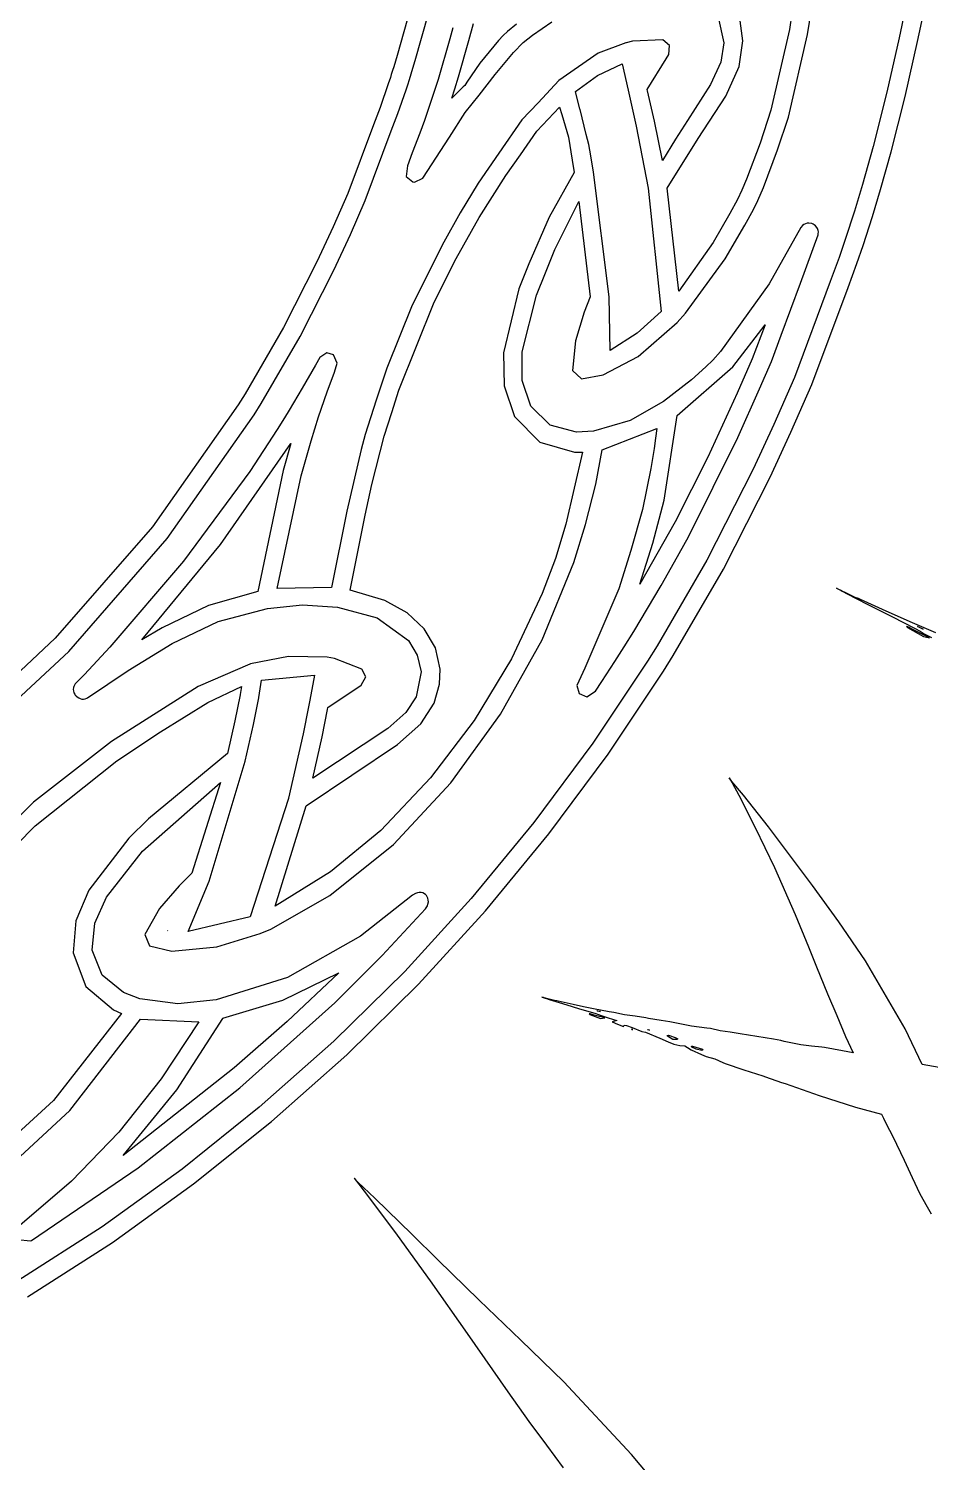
# Model space of a CAD drawing. Extents: x 0 to 238, y 0 to 238.
# Drawn here: x 149.35 to 176.86, y 63.29 to 107.02 of the extents above; entities that cross this region are included whole.
import ezdxf

# ---------------------------------------------------------------- set-up
doc = ezdxf.new("R2010")
doc.units = 0

msp = doc.modelspace()

# ---------------------------------------------------------------- linework, layer by layer
at = {"layer": 'Layer 1'}
for p, q in [((172.743013, 108.210072), (172.557379, 106.996202)), ((173.110842, 106.843149), (173.306583, 108.092389)), ((160.997353, 107.650271), (160.585724, 106.202051)), ((161.138051, 106.049589), (161.546446, 107.486419)), ((162.774434, 106.657304), (162.919778, 107.181057)), ((164.234563, 107.157072), (163.960861, 106.936468)), ((164.718401, 106.82838), (165.309467, 107.230038)), ((170.381897, 107.372077), (170.554888, 106.589596)), ((171.133477, 106.647286), (171.056978, 107.265225)), ((176.079171, 107.566979), (175.90344, 106.740754)), ((176.466243, 106.631757), (176.644398, 107.471593)), ((162.291178, 107.050117), (162.195903, 106.715503)), ((163.827934, 106.819292), (163.67983, 106.658857)), ((163.960861, 106.936468), (163.827934, 106.819292)), ((164.439173, 106.600909), (164.718401, 106.82838)), ((172.557379, 106.996202), (171.995286, 104.541512)), ((172.528401, 104.323569), (173.110842, 106.843149)), ((175.90344, 106.740754), (175.530083, 105.085614)), ((162.195903, 106.715503), (161.841345, 105.473533)), ((162.462189, 105.557044), (162.774434, 106.657304)), ((163.67983, 106.658857), (163.112953, 105.965776)), ((163.579934, 105.620247), (164.14236, 106.295672)), ((164.14236, 106.295672), (164.439173, 106.600909)), ((167.569821, 106.59106), (166.722373, 106.273899)), ((167.579862, 106.595104), (167.569821, 106.59106)), ((167.774728, 106.6428), (167.579862, 106.595104)), ((168.695285, 106.685655), (167.774728, 106.6428)), ((168.903356, 106.512088), (168.695285, 106.685655)), ((168.879167, 106.23043), (168.903356, 106.512088)), ((170.554888, 106.589596), (170.462181, 106.006301)), ((171.021943, 105.871514), (171.133477, 106.647286)), ((176.086889, 104.948987), (176.466243, 106.631757)), ((160.488896, 105.863867), (160.445908, 105.742918)), ((160.585724, 106.202051), (160.488896, 105.863867)), ((161.041562, 105.712416), (161.138051, 106.049589)), ((163.112953, 105.965776), (162.845384, 105.588984)), ((166.722373, 106.273899), (165.523333, 105.442081)), ((166.703641, 105.5961), (167.454691, 105.948057)), ((167.454691, 105.948057), (167.633386, 105.150334)), ((168.220788, 105.171742), (168.798107, 106.0985)), ((168.798107, 106.0985), (168.879167, 106.23043)), ((170.462181, 106.006301), (170.151116, 105.315807)), ((170.622791, 104.964254), (171.021943, 105.871514)), ((160.381217, 105.531003), (160.318014, 105.344897)), ((160.408373, 105.620352), (160.381217, 105.531003)), ((160.445908, 105.742918), (160.408373, 105.620352)), ((160.923038, 105.344381), (160.952013, 105.43905)), ((160.952013, 105.43905), (160.994259, 105.576509)), ((160.994259, 105.576509), (161.041562, 105.712416)), ((161.841345, 105.473533), (161.600525, 104.740092)), ((162.347508, 105.185169), (162.462189, 105.557044)), ((162.845384, 105.588984), (162.715678, 105.39324)), ((163.090141, 104.992997), (163.579934, 105.620247)), ((165.523333, 105.442081), (164.893524, 104.76503)), ((166.033761, 105.107007), (166.703641, 105.5961)), ((160.318014, 105.344897), (160.068976, 104.613411)), ((160.613759, 104.435815), (160.860441, 105.160228)), ((160.860441, 105.160228), (160.923038, 105.344381)), ((162.600187, 105.244935), (162.259644, 104.900822)), ((162.259644, 104.900822), (162.347508, 105.185169)), ((162.651868, 105.293517), (162.600187, 105.244935)), ((162.715678, 105.39324), (162.651868, 105.293517)), ((162.664632, 104.462778), (163.090141, 104.992997)), ((166.165087, 104.569038), (166.033761, 105.107007)), ((167.633386, 105.150334), (167.675296, 104.969147)), ((167.675296, 104.969147), (167.675229, 104.969012)), ((167.675229, 104.969012), (167.885202, 104.053981)), ((168.232176, 105.122757), (168.220788, 105.171742)), ((168.445033, 104.204689), (168.232176, 105.122757)), ((170.151116, 105.315807), (169.446718, 104.225177)), ((175.530083, 105.085614), (175.114074, 103.430264)), ((160.068976, 104.613411), (159.868852, 104.088715)), ((161.600525, 104.740092), (161.426414, 104.225773)), ((164.893524, 104.76503), (164.388841, 104.237503)), ((164.850184, 103.89402), (165.547442, 104.632313)), ((165.547442, 104.632313), (165.610307, 104.407382)), ((166.165155, 104.567893), (166.165087, 104.569038)), ((166.168793, 104.559471), (166.165155, 104.567893)), ((166.360357, 103.796314), (166.168793, 104.559471)), ((169.771432, 103.672364), (170.622791, 104.964254)), ((171.995286, 104.541512), (171.663368, 103.532212)), ((175.663274, 103.265677), (176.086889, 104.948987)), ((160.411011, 103.903101), (160.613759, 104.435815)), ((161.426414, 104.225773), (161.278, 103.836)), ((162.181443, 103.714782), (162.664632, 104.462778)), ((164.388841, 104.237503), (163.694211, 103.226113)), ((165.610307, 104.407382), (165.61206, 104.40456)), ((165.61206, 104.40456), (165.812249, 103.710268)), ((168.683494, 102.999789), (168.445033, 104.204689)), ((169.446718, 104.225177), (169.080098, 103.649676)), ((172.196347, 103.323908), (172.528401, 104.323569)), ((159.868852, 104.088715), (159.08609, 101.996605)), ((159.616051, 101.778721), (160.411011, 103.903101)), ((161.278, 103.836), (161.050049, 103.232739)), ((161.370515, 102.466012), (162.181443, 103.714782)), ((164.355407, 103.170685), (164.850184, 103.89402)), ((165.812249, 103.710268), (165.925922, 103.009169)), ((166.436839, 103.487103), (166.360357, 103.796314)), ((167.885202, 104.053981), (168.244753, 102.155321)), ((168.830862, 102.154014), (169.771432, 103.672364)), ((161.050049, 103.232739), (160.90289, 102.840783)), ((163.694211, 103.226113), (163.064469, 102.313438)), ((166.49472, 103.139755), (166.436839, 103.487103)), ((169.080098, 103.649676), (168.683494, 102.999789)), ((171.663368, 103.532212), (171.246808, 102.434712)), ((171.76356, 102.181328), (172.196347, 103.323908)), ((175.114074, 103.430264), (174.786468, 102.273944)), ((175.338902, 102.120677), (175.663274, 103.265677)), ((160.90289, 102.840783), (160.863136, 102.513044)), ((163.901529, 102.539194), (164.355407, 103.170685)), ((165.925922, 103.009169), (165.988719, 102.631364)), ((166.577665, 102.6501), (166.49472, 103.139755)), ((160.863136, 102.513044), (161.062785, 102.354294)), ((161.062785, 102.354294), (161.118846, 102.343917)), ((161.118846, 102.343917), (161.370515, 102.466012)), ((163.092215, 101.265624), (163.901529, 102.539194)), ((165.988719, 102.631364), (165.228154, 101.275643)), ((167.060451, 98.84139), (166.577665, 102.6501)), ((171.246808, 102.434712), (171.103758, 102.098021)), ((159.08609, 101.996605), (158.638277, 100.978945)), ((163.064469, 102.313438), (162.508105, 101.40036)), ((168.244753, 102.155321), (168.642031, 98.397761)), ((169.182793, 99.013444), (168.830862, 102.154014)), ((171.103758, 102.098021), (170.971692, 101.811046)), ((171.595378, 101.784117), (171.76356, 102.181328)), ((174.786468, 102.273944), (174.542628, 101.456347)), ((175.090939, 101.28913), (175.338902, 102.120677)), ((159.16123, 100.744761), (159.616051, 101.778721)), ((165.397793, 100.289065), (166.128748, 101.747255)), ((166.128748, 101.747255), (166.478049, 98.844625)), ((170.971692, 101.811046), (170.742327, 101.379876)), ((171.198156, 101.024059), (171.457518, 101.505025)), ((171.457518, 101.505025), (171.595378, 101.784117)), ((162.508105, 101.40036), (162.013328, 100.514572)), ((162.391051, 100.013614), (163.092215, 101.265624)), ((165.228154, 101.275643), (164.603, 99.8524)), ((170.742327, 101.379876), (170.231243, 100.500754)), ((173.00254, 101.050606), (172.961098, 101.02182)), ((173.048965, 101.073718), (173.00254, 101.050606)), ((173.100242, 101.085173), (173.048965, 101.073718)), ((173.153001, 101.089821), (173.100242, 101.085173)), ((173.245784, 101.075673), (173.153001, 101.089821)), ((173.263302, 101.065903), (173.245784, 101.075673)), ((173.282575, 101.060377), (173.263302, 101.065903)), ((173.312222, 101.038344), (173.282575, 101.060377)), ((173.357298, 101.004923), (173.312222, 101.038344)), ((174.542628, 101.456347), (174.263536, 100.589626)), ((174.806053, 100.404217), (175.090939, 101.28913)), ((158.638277, 100.978945), (158.143296, 99.905235)), ((158.661062, 99.659791), (159.16123, 100.744761)), ((170.594153, 99.996969), (171.198156, 101.024059)), ((172.905444, 100.955249), (171.943042, 99.239999)), ((172.900469, 99.262785), (173.433922, 100.738565)), ((172.961098, 101.02182), (172.905444, 100.955249)), ((173.392675, 100.962539), (173.357298, 101.004923)), ((173.418357, 100.922043), (173.392675, 100.962539)), ((173.435945, 100.868003), (173.418357, 100.922043)), ((173.433922, 100.738565), (173.437224, 100.769158)), ((173.443221, 100.825419), (173.435945, 100.868003)), ((173.437224, 100.769158), (173.443221, 100.825419)), ((162.013328, 100.514572), (161.051465, 98.591652)), ((165.11162, 99.577185), (165.397793, 100.289065)), ((170.231243, 100.500754), (169.182793, 99.013444)), ((174.263536, 100.589626), (174.074729, 100.038585)), ((174.619612, 99.860183), (174.806053, 100.404217)), ((158.143296, 99.905235), (157.126516, 97.905775)), ((161.720071, 98.679204), (162.391051, 100.013614)), ((164.60294, 99.85231), (164.30431, 99.086526)), ((164.603, 99.8524), (164.60294, 99.85231)), ((169.387293, 98.348029), (170.594153, 99.996969)), ((174.074729, 100.038585), (173.805946, 99.308717)), ((174.348134, 99.122294), (174.619612, 99.860183)), ((157.628922, 97.630281), (158.661062, 99.659791)), ((164.843444, 98.892932), (165.11162, 99.577185)), ((173.805946, 99.308717), (172.709516, 96.384727)), ((164.30431, 99.086526), (163.830923, 97.137383)), ((164.408451, 97.16378), (164.843444, 98.892932)), ((171.943042, 99.239999), (170.459042, 97.178549)), ((172.305765, 97.668015), (172.900469, 99.262785)), ((173.239444, 96.165954), (174.348134, 99.122294)), ((161.051465, 98.591652), (160.275775, 96.663752)), ((160.645281, 95.996304), (161.720071, 98.679204)), ((166.478049, 98.844625), (166.293428, 98.374305)), ((167.09206, 97.20343), (167.060451, 98.84139)), ((166.293428, 98.374305), (166.027022, 97.501882)), ((168.642031, 98.397761), (167.917331, 97.735326)), ((167.938603, 97.027028), (169.134343, 98.062468)), ((169.134343, 98.062468), (169.387293, 98.348029)), ((170.835012, 96.711287), (171.813922, 97.987817)), ((171.813922, 97.987817), (171.420888, 96.947727)), ((157.126516, 97.905775), (155.948966, 95.884545)), ((156.437962, 95.585941), (157.628922, 97.630281)), ((167.917331, 97.735326), (167.092, 97.2035)), ((172.006121, 96.871641), (172.305765, 97.668015)), ((158.442466, 97.133857), (158.225409, 96.990984)), ((158.650608, 97.072002), (158.442466, 97.133857)), ((163.830923, 97.137383), (163.84992, 96.127121)), ((164.408428, 96.289451), (164.408451, 97.16378)), ((166.027022, 97.501882), (165.940148, 96.593835)), ((167.092, 97.2035), (167.09206, 97.20343)), ((170.459042, 97.178549), (170.223477, 96.912933)), ((158.096744, 96.758411), (157.688482, 96.057372)), ((158.225409, 96.990984), (158.096744, 96.758411)), ((158.761139, 96.815238), (158.650608, 97.072002)), ((158.676291, 96.547509), (158.761139, 96.815238)), ((160.275775, 96.663752), (159.945609, 95.691108)), ((166.873913, 96.466081), (167.938603, 97.027028)), ((169.137012, 95.226947), (170.835012, 96.711287)), ((170.00631, 96.701831), (169.57278, 96.308933)), ((170.223477, 96.912933), (170.00631, 96.701831)), ((171.420888, 96.947727), (170.968091, 95.904867)), ((171.650081, 96.032815), (172.006121, 96.871641)), ((158.450903, 95.946941), (158.676291, 96.547509)), ((164.664481, 95.510882), (164.408428, 96.289451)), ((165.940148, 96.593835), (166.217959, 96.342169)), ((166.217959, 96.342169), (166.873913, 96.466081)), ((169.57278, 96.308933), (168.713606, 95.646781)), ((172.709516, 96.384727), (172.082201, 94.949787)), ((155.948966, 95.884545), (155.737997, 95.543463)), ((157.688482, 96.057372), (157.291878, 95.383765)), ((158.186094, 95.182035), (158.450903, 95.946941)), ((160.422721, 95.31771), (160.645281, 95.996304)), ((163.84992, 96.127121), (164.166303, 95.195816)), ((170.968091, 95.904867), (170.071384, 93.954867)), ((170.98301, 94.546195), (171.650081, 96.032815)), ((172.605187, 94.714764), (173.239444, 96.165954)), ((155.737997, 95.543463), (153.121272, 91.824675)), ((156.223826, 95.239804), (156.437962, 95.585941)), ((157.291878, 95.383765), (157.150313, 95.150367)), ((159.945609, 95.691108), (159.616857, 94.641108)), ((165.259095, 94.929825), (164.664481, 95.510882)), ((168.713606, 95.646781), (167.698988, 95.072061)), ((153.572439, 91.471872), (156.223826, 95.239804)), ((157.150313, 95.150367), (156.931591, 94.796686)), ((157.961313, 94.454052), (158.186094, 95.182035)), ((160.192549, 94.586828), (160.422721, 95.31771)), ((164.166303, 95.195816), (164.939344, 94.40979)), ((166.062771, 94.716992), (165.259095, 94.929825)), ((167.698988, 95.072061), (166.580256, 94.743137)), ((168.7332, 92.638967), (169.137012, 95.226947)), ((172.082201, 94.949787), (171.453738, 93.586877)), ((156.931591, 94.796686), (156.094114, 93.514026)), ((159.616857, 94.641108), (159.492541, 94.184131)), ((159.81764, 93.118738), (160.192549, 94.586828)), ((166.580256, 94.743137), (166.062771, 94.716992)), ((166.847461, 94.171211), (168.509821, 94.822108)), ((168.473837, 94.527519), (168.431995, 94.21979)), ((168.509821, 94.822108), (168.473837, 94.527519)), ((169.47597, 91.519105), (170.98301, 94.546195)), ((171.971537, 93.340594), (172.605187, 94.714764)), ((155.19531, 91.281726), (157.340999, 94.370923)), ((157.340999, 94.370923), (157.111228, 93.545912)), ((157.655537, 93.381212), (157.961313, 94.454052)), ((159.492541, 94.184131), (159.050183, 92.303121)), ((164.939344, 94.40979), (165.999203, 94.106266)), ((166.249187, 94.104855), (165.740459, 91.911065)), ((165.999203, 94.106266), (166.249187, 94.104855)), ((166.650507, 93.128421), (166.847461, 94.171211)), ((168.431995, 94.21979), (168.332608, 93.601571)), ((168.332608, 93.601571), (168.071575, 92.356101)), ((170.071384, 93.954867), (169.074147, 91.981817)), ((156.094114, 93.514026), (154.073424, 90.774246)), ((157.111228, 93.545912), (156.335, 89.8558)), ((156.929913, 89.947822), (157.655537, 93.381212)), ((171.453738, 93.586877), (170.040628, 90.812537)), ((170.542997, 90.536134), (171.971537, 93.340594)), ((159.609098, 92.180525), (159.81764, 93.118738)), ((166.334153, 91.897981), (166.650507, 93.128421)), ((159.050183, 92.303121), (158.588623, 89.970191)), ((168.071575, 92.356101), (167.720519, 91.100861)), ((168.39266, 91.324587), (168.733, 92.6389)), ((168.733, 92.6389), (168.7332, 92.638967)), ((159.1596, 89.893685), (159.609098, 92.180525)), ((165.740459, 91.911065), (165.419457, 90.860865)), ((165.97791, 90.734581), (166.334153, 91.897981)), ((169.074147, 91.981817), (167.996257, 90.071777)), ((153.121272, 91.824675), (150.15731, 88.424639)), ((150.56923, 88.026908), (153.572439, 91.471872)), ((169.055459, 90.756541), (169.47597, 91.519105)), ((152.801819, 88.380293), (155.19531, 91.281726)), ((167.720519, 91.100861), (167.34824, 89.939081)), ((167.996257, 90.071777), (168.39266, 91.324587)), ((154.073424, 90.774246), (151.825524, 88.155696)), ((165.013419, 88.381841), (165.97791, 90.734581)), ((165.419457, 90.860865), (165.018273, 89.792275)), ((170.040628, 90.812537), (168.519028, 88.198157)), ((168.64066, 90.039675), (169.055459, 90.756541)), ((169.007987, 87.898714), (170.542997, 90.536134)), ((156.335, 89.8558), (154.830572, 89.425998)), ((156.335, 89.8558), (156.335, 89.8558)), ((158.588623, 89.970191), (156.929913, 89.947822)), ((160.21579, 89.58299), (159.1596, 89.893685)), ((165.018273, 89.792275), (164.075639, 87.799439)), ((167.34824, 89.939081), (166.31455, 87.509931)), ((167.807899, 88.632565), (168.64066, 90.039675)), ((173.998, 89.9507), (174.055274, 89.921727)), ((174.063966, 89.918021), (173.998, 89.9507)), ((173.998, 89.9507), (173.998, 89.9507)), ((174.055274, 89.921727), (174.140579, 89.879075)), ((174.140579, 89.879075), (174.063966, 89.918021)), ((174.14, 89.8791), (174.162843, 89.867577)), ((174.157317, 89.870475), (174.14, 89.8791)), ((174.162843, 89.867577), (174.157317, 89.870475)), ((174.259939, 89.82197), (174.16446, 89.866843)), ((174.16446, 89.866843), (174.321658, 89.784773)), ((174.566926, 89.67211), (174.259939, 89.82197)), ((174.321658, 89.784773), (174.930848, 89.468755)), ((174.664764, 89.634913), (174.566926, 89.67211)), ((154.830572, 89.425998), (153.41997, 88.74907)), ((155.128274, 88.934356), (156.631602, 89.339238)), ((156.631602, 89.339238), (157.700914, 89.441332)), ((157.700914, 89.441332), (158.773172, 89.377175)), ((158.773172, 89.377175), (159.975252, 89.045527)), ((160.895912, 89.204374), (160.21579, 89.58299)), ((174.729517, 89.606691), (174.664764, 89.634913)), ((175.39908, 89.299972), (174.729517, 89.606691)), ((174.930848, 89.468755), (175.355956, 89.250981)), ((175.355956, 89.250981), (175.698249, 89.075318)), ((175.873238, 89.08826), (175.39908, 89.299972)), ((153.722232, 88.265798), (155.128274, 88.934356)), ((159.975252, 89.045527), (160.934452, 88.354561)), ((161.417622, 88.718046), (160.895912, 89.204374)), ((175.698249, 89.075318), (176.377786, 88.735382)), ((176.310682, 88.894407), (175.873238, 89.08826)), ((176.172756, 88.771063), (176.12532, 88.78737)), ((176.12532, 88.78737), (176.16366, 88.754488)), ((177.02485, 88.590316), (176.310682, 88.894407)), ((176.50639, 88.760979), (176.464277, 88.789145)), ((176.464277, 88.789145), (176.49507, 88.778497)), ((150.15731, 88.424639), (146.875922, 85.363607)), ((153.41997, 88.74907), (152.801819, 88.380293)), ((160.934452, 88.354561), (161.204705, 87.90691)), ((161.760677, 88.139226), (161.417622, 88.718046)), ((163.745379, 86.114201), (165.013419, 88.381841)), ((167.520182, 88.1675), (167.807899, 88.632565)), ((176.16366, 88.754488), (176.65042, 88.476135)), ((176.363781, 88.670059), (176.172756, 88.771063)), ((176.831, 88.4349), (176.363781, 88.670059)), ((176.377786, 88.735382), (176.543343, 88.638625)), ((176.49507, 88.778497), (176.638591, 88.705658)), ((176.507, 88.7608), (176.50639, 88.760979)), ((176.638591, 88.705658), (176.507, 88.7608)), ((176.543343, 88.638625), (176.670557, 88.561406)), ((176.65042, 88.476135), (176.831, 88.4349)), ((176.670557, 88.561406), (176.895138, 88.448004)), ((176.831, 88.4349), (176.831, 88.4349)), ((147.244405, 84.925431), (150.56923, 88.026908)), ((151.825524, 88.155696), (151.04741, 87.325563)), ((152.376972, 87.442201), (153.722232, 88.265798)), ((161.90483, 87.48313), (161.760677, 88.139226)), ((167.233072, 87.713151), (167.520182, 88.1675)), ((168.519028, 88.198157), (168.226731, 87.725616)), ((156.09551, 87.641159), (154.52015, 86.955489)), ((156.117208, 87.648303), (156.09551, 87.641159)), ((157.277047, 87.872332), (156.117208, 87.648303)), ((158.458088, 87.848627), (157.277047, 87.872332)), ((158.67337, 87.812036), (158.458088, 87.848627)), ((159.509501, 87.486722), (158.67337, 87.812036)), ((159.62964, 87.244756), (159.509501, 87.486722)), ((161.204705, 87.90691), (161.316932, 87.406417)), ((161.883538, 87.02746), (161.90483, 87.48313)), ((164.075639, 87.799439), (162.933953, 85.920512)), ((166.31455, 87.509931), (166.074661, 86.980316)), ((168.226731, 87.725616), (166.555478, 85.222861)), ((166.837143, 87.10551), (167.233072, 87.713151)), ((168.71252, 87.42105), (169.007987, 87.898714)), ((150.767847, 87.036364), (150.720008, 86.956111)), ((151.04741, 87.325563), (150.767847, 87.036364)), ((151.145452, 86.607891), (152.376972, 87.442201)), ((156.368465, 86.617961), (156.453095, 87.143741)), ((156.453095, 87.143741), (158.069835, 87.304647)), ((158.069835, 87.304647), (157.929413, 86.541894)), ((159.492116, 86.999759), (159.62964, 87.244756)), ((161.316932, 87.406417), (161.165661, 86.639069)), ((166.646093, 86.814994), (166.837143, 87.10551)), ((167.025352, 84.89422), (168.71252, 87.42105)), ((150.714214, 86.923432), (150.707407, 86.861908)), ((150.707407, 86.861908), (150.714078, 86.822558)), ((150.714078, 86.822558), (150.728768, 86.765419)), ((150.720008, 86.956111), (150.714214, 86.923432)), ((150.728768, 86.765419), (150.749859, 86.725394)), ((150.749859, 86.725394), (150.767639, 86.691703)), ((150.767639, 86.691703), (150.78429, 86.67607)), ((150.78429, 86.67607), (150.797362, 86.657407)), ((150.797362, 86.657407), (150.872151, 86.604849)), ((150.872151, 86.604849), (150.921001, 86.583826)), ((151.117487, 86.596165), (151.145452, 86.607891)), ((154.52015, 86.955489), (151.87666, 85.272649)), ((154.812847, 86.463563), (155.843237, 86.952546)), ((155.802538, 86.701888), (155.640018, 85.91023)), ((155.843237, 86.952546), (155.802337, 86.706471)), ((155.802337, 86.706471), (155.802538, 86.701888)), ((156.203044, 85.795916), (156.367994, 86.60718)), ((156.367994, 86.60718), (156.368059, 86.616818)), ((156.368059, 86.616818), (156.368465, 86.617961)), ((158.474666, 86.318675), (159.492116, 86.999759)), ((161.165661, 86.639069), (160.854776, 86.160419)), ((161.714824, 86.449241), (161.883538, 87.02746)), ((166.074661, 86.980316), (166.139829, 86.736611)), ((166.139829, 86.736611), (166.374034, 86.642872)), ((166.374034, 86.642872), (166.646093, 86.814994)), ((150.921001, 86.583826), (150.971403, 86.570562)), ((150.971403, 86.570562), (151.022276, 86.569348)), ((151.022276, 86.569348), (151.070254, 86.57622)), ((151.070254, 86.57622), (151.117487, 86.596165)), ((153.364227, 85.57541), (154.812847, 86.463563)), ((157.888785, 86.331263), (157.726059, 85.514202)), ((157.888849, 86.331802), (157.888785, 86.331263)), ((157.929413, 86.541894), (157.888849, 86.331802)), ((158.296981, 85.418207), (158.462468, 86.251507)), ((158.462468, 86.251507), (158.474666, 86.318675)), ((161.314935, 85.812804), (161.714824, 86.449241)), ((155.640018, 85.91023), (155.414156, 84.90862)), ((155.951584, 84.681506), (156.203044, 85.795916)), ((160.854776, 86.160419), (160.301432, 85.676817)), ((160.60012, 85.18248), (161.314935, 85.812804)), ((162.933953, 85.920512), (161.603309, 84.170311)), ((162.225059, 84.015821), (163.745379, 86.114201)), ((152.039247, 84.690161), (153.364227, 85.57541)), ((157.726059, 85.514202), (157.275068, 83.548702)), ((160.301432, 85.676817), (158.018092, 84.153807)), ((158.018092, 84.153807), (158.296981, 85.418207)), ((151.87666, 85.272649), (149.48915, 83.427089)), ((155.414156, 84.90862), (153.005016, 82.92262)), ((157.816, 83.3163), (160.60012, 85.18248)), ((166.555478, 85.222861), (164.761735, 82.808749)), ((165.214512, 82.456881), (167.025352, 84.89422)), ((149.543387, 82.708221), (152.039247, 84.690161)), ((154.854764, 81.014906), (155.951584, 84.681506)), ((152.819543, 81.930977), (155.195593, 84.024837)), ((155.195593, 84.024837), (154.32914, 81.262167)), ((161.603309, 84.170311), (160.093803, 82.563655)), ((160.473489, 82.134141), (162.225059, 84.015821)), ((170.797339, 84.061655), (170.717055, 84.165776)), ((170.717055, 84.165776), (170.809192, 84.011863)), ((171.15446, 83.64093), (170.797339, 84.061655)), ((170.809192, 84.011863), (171.010459, 83.638167)), ((157.272101, 83.537179), (156.102, 79.9264)), ((157.273315, 83.541694), (157.272101, 83.537179)), ((157.275068, 83.548702), (157.273315, 83.541694)), ((171.010459, 83.638167), (171.516624, 82.657505)), ((171.922062, 82.677449), (171.15446, 83.64093)), ((149.48915, 83.427089), (147.021731, 80.97983)), ((156.862613, 80.256205), (157.816, 83.3163)), ((147.302285, 80.430025), (149.543387, 82.708221)), ((153.005016, 82.92262), (152.404654, 82.32576)), ((164.761735, 82.808749), (162.849015, 80.487768)), ((172.437117, 81.987134), (171.922062, 82.677449)), ((152.404654, 82.32576), (151.18462, 80.739447)), ((160.093803, 82.563655), (158.557737, 81.298564)), ((163.283545, 80.113563), (165.214512, 82.456881)), ((171.516624, 82.657505), (172.103581, 81.434875)), ((151.721717, 80.529393), (152.819543, 81.930977)), ((158.535619, 80.580141), (160.473489, 82.134141)), ((173.258101, 80.884374), (172.437117, 81.987134)), ((172.103581, 81.434875), (172.728404, 80.003775)), ((154.32914, 81.262167), (153.937134, 80.871154)), ((154.20904, 79.475666), (154.854764, 81.014906)), ((158.557737, 81.298564), (156.862613, 80.256205)), ((151.18462, 80.739447), (150.79019, 79.808477)), ((151.365455, 79.731204), (151.721717, 80.529393)), ((153.937134, 80.871154), (153.339819, 80.180161)), ((156.735469, 79.554061), (158.535619, 80.580141)), ((161.059944, 80.588485), (159.465844, 79.337825)), ((162.849015, 80.487768), (160.820831, 78.264406)), ((161.150774, 80.6434), (161.059944, 80.588485)), ((161.207038, 80.661527), (161.150774, 80.6434)), ((161.265119, 80.671904), (161.207038, 80.661527)), ((161.321583, 80.66786), (161.265119, 80.671904)), ((161.375894, 80.655933), (161.321583, 80.66786)), ((161.459042, 80.610318), (161.375894, 80.655933)), ((161.470766, 80.593875), (161.459042, 80.610318)), ((161.486601, 80.581477), (161.470766, 80.593875)), ((161.52905, 80.495769), (161.486601, 80.581477)), ((161.539831, 80.437417), (161.52905, 80.495769)), ((174.070511, 79.775214), (173.258101, 80.884374)), ((153.339819, 80.180161), (152.889564, 79.385474)), ((160.134038, 78.750465), (161.453688, 80.172675)), ((161.236, 77.8688), (163.283545, 80.113563)), ((161.453688, 80.172675), (161.474, 80.2063)), ((161.474, 80.2063), (161.511665, 80.267212)), ((161.474, 80.2063), (161.474, 80.2063)), ((161.511665, 80.267212), (161.528915, 80.317817)), ((161.528915, 80.317817), (161.542123, 80.383445)), ((161.542123, 80.383445), (161.539831, 80.437417)), ((150.79019, 79.808477), (150.701604, 78.8297)), ((151.284253, 78.916017), (151.365455, 79.731204)), ((156.1019, 79.92631), (154.20904, 79.475666)), ((156.102, 79.9264), (156.1019, 79.92631)), ((172.728404, 80.003775), (173.13808, 79.012736)), ((174.883192, 78.590724), (174.070511, 79.775214)), ((152.889564, 79.385474), (153.036588, 79.044191)), ((153.582, 79.502), (153.588469, 79.512109)), ((153.5839, 79.501767), (153.582, 79.502)), ((153.588469, 79.512109), (153.5839, 79.501767)), ((155.089721, 79.008085), (156.408938, 79.420782)), ((156.408938, 79.420782), (156.735469, 79.554061)), ((159.465844, 79.337825), (157.240724, 78.074225)), ((150.701604, 78.8297), (151.092416, 77.798542)), ((151.592102, 78.143804), (151.284253, 78.916017)), ((153.036588, 79.044191), (153.712958, 78.884902)), ((153.712958, 78.884902), (155.089721, 79.008085)), ((158.683058, 77.305005), (160.134038, 78.750465)), ((173.13808, 79.012736), (173.388671, 78.398155)), ((173.388671, 78.398155), (173.719644, 77.579677)), ((176.084662, 76.513854), (174.883192, 78.590724)), ((152.239984, 77.622907), (151.592102, 78.143804)), ((157.240724, 78.074225), (155.063444, 77.394217)), ((157.098108, 77.385238), (158.808275, 78.22154)), ((158.808275, 78.22154), (157.229, 76.7352)), ((160.820831, 78.264406), (158.656072, 76.134781)), ((159.049203, 75.717633), (161.236, 77.8688)), ((161.236, 77.8688), (161.236, 77.8688)), ((151.092416, 77.798542), (151.939194, 77.09215)), ((152.739884, 77.429794), (152.239984, 77.622907)), ((153.899618, 77.278402), (152.739884, 77.429794)), ((165.008, 77.4786), (165.04654, 77.466874)), ((165.05247, 77.465731), (165.008, 77.4786)), ((165.008, 77.4786), (165.008, 77.4786)), ((165.04654, 77.466874), (165.104153, 77.449963)), ((165.104153, 77.449963), (165.05247, 77.465731)), ((165.184589, 77.428877), (165.120104, 77.445048)), ((165.120104, 77.445048), (165.225892, 77.410685)), ((165.391985, 77.371738), (165.184589, 77.428877)), ((173.719644, 77.579677), (174.001228, 76.919749)), ((152.183034, 76.982453), (150.098782, 74.320231)), ((151.939194, 77.09215), (152.183034, 76.982453)), ((155.063444, 77.394217), (153.899618, 77.278402)), ((155.274815, 76.83781), (157.098108, 77.385238)), ((155.788648, 74.712125), (158.683058, 77.305005)), ((165.225892, 77.410685), (165.63685, 77.280504)), ((165.458626, 77.36345), (165.391985, 77.371738)), ((165.502692, 77.354624), (165.458626, 77.36345)), ((165.957448, 77.249846), (165.502692, 77.354624)), ((165.63685, 77.280504), (165.924564, 77.192976)), ((165.924564, 77.192976), (166.156624, 77.122702)), ((166.279528, 77.181388), (165.957448, 77.249846)), ((166.156624, 77.122702), (166.617038, 76.993667)), ((166.576143, 77.121012), (166.279528, 77.181388)), ((167.062028, 77.03437), (166.576143, 77.121012)), ((166.617038, 76.993667), (166.728688, 76.949937)), ((166.707, 77.0515), (166.678778, 77.065854)), ((166.678778, 77.065854), (166.699736, 77.064369)), ((166.699736, 77.064369), (166.797032, 77.036407)), ((166.797032, 77.036407), (166.707, 77.0515)), ((167.197867, 77.011394), (167.062028, 77.03437)), ((167.521011, 76.942732), (167.197867, 77.011394)), ((150.60493, 74.018755), (152.754398, 76.801876)), ((152.754398, 76.801876), (154.533808, 76.720683)), ((154.533808, 76.720683), (153.392808, 74.981721)), ((153.869859, 74.648933), (155.27037, 76.82986)), ((155.27037, 76.82986), (155.274815, 76.83781)), ((157.22919, 76.73525), (155.6198, 75.31803)), ((157.229, 76.7352), (157.22919, 76.73525)), ((166.47594, 76.971035), (166.443597, 76.973191)), ((166.443597, 76.973191), (166.469065, 76.953449)), ((166.469065, 76.953449), (166.797681, 76.830883)), ((166.605107, 76.930271), (166.47594, 76.971035)), ((166.922, 76.842), (166.605107, 76.930271)), ((166.728688, 76.949937), (166.814467, 76.913753)), ((166.797681, 76.830883), (166.922, 76.842)), ((166.814467, 76.913753), (166.966881, 76.870968)), ((166.922, 76.842), (166.922, 76.842)), ((166.966881, 76.870968), (167.223669, 76.787685)), ((167.296711, 76.760329), (167.146989, 76.724952)), ((167.146989, 76.724952), (167.30958, 76.658582)), ((167.223669, 76.787685), (167.296711, 76.760329)), ((167.30958, 76.658582), (167.500201, 76.584397)), ((167.500201, 76.584397), (167.511317, 76.625836)), ((167.511317, 76.625836), (167.582945, 76.615459)), ((167.849156, 76.892802), (167.521011, 76.942732)), ((167.582945, 76.615459), (167.758338, 76.548214)), ((167.758338, 76.548214), (168.059125, 76.434608)), ((168.180806, 76.844491), (167.849156, 76.892802)), ((168.262933, 76.831082), (168.180806, 76.844491)), ((168.639728, 76.76984), (168.262933, 76.831082)), ((168.913294, 76.721529), (168.639728, 76.76984)), ((169.570394, 76.596739), (168.913294, 76.721529)), ((170.04024, 76.532794), (169.570394, 76.596739)), ((174.001228, 76.919749), (174.269203, 76.28145)), ((158.656072, 76.134781), (156.382, 74.1223)), ((167.751071, 76.502625), (167.734832, 76.502357)), ((167.734832, 76.502357), (167.754023, 76.492183)), ((167.776, 76.4876), (167.751071, 76.502625)), ((167.754023, 76.492183), (167.776, 76.4876)), ((168.059125, 76.434608), (168.164174, 76.411429)), ((168.164174, 76.411429), (168.599789, 76.224178)), ((168.230487, 76.481995), (168.237824, 76.48887)), ((168.28055, 76.466634), (168.230487, 76.481995)), ((168.237824, 76.48887), (168.288294, 76.472563)), ((168.288294, 76.472563), (168.28055, 76.466634)), ((168.599789, 76.224178), (168.861364, 76.111653)), ((168.831187, 76.305931), (168.872019, 76.313139)), ((168.833479, 76.291445), (168.831187, 76.305931)), ((168.997013, 76.185925), (168.833479, 76.291445)), ((168.861364, 76.111653), (169.036285, 76.047707)), ((168.872019, 76.313139), (168.901128, 76.305519)), ((168.901128, 76.305519), (169.073893, 76.247709)), ((169.118905, 76.18067), (168.997013, 76.185925)), ((169.073893, 76.247709), (169.148484, 76.201887)), ((169.119, 76.1807), (169.118905, 76.18067)), ((169.148484, 76.201887), (169.119, 76.1807)), ((170.151822, 76.519185), (170.04024, 76.532794)), ((170.442101, 76.450252), (170.151822, 76.519185)), ((170.745786, 76.408881), (170.442101, 76.450252)), ((171.050281, 76.363063), (170.745786, 76.408881)), ((172.074461, 76.194814), (171.050281, 76.363063)), ((172.296886, 76.158427), (172.074461, 76.194814)), ((172.399505, 76.12905), (172.296886, 76.158427)), ((172.902439, 76.01996), (172.399505, 76.12905)), ((174.269203, 76.28145), (174.50106, 75.77697)), ((176.611782, 75.426454), (176.084662, 76.513854)), ((156.751929, 73.68487), (159.049203, 75.717633)), ((169.036285, 76.047707), (169.216258, 76.001753)), ((169.216258, 76.001753), (169.36517, 75.995152)), ((169.36517, 75.995152), (169.452095, 75.937406)), ((169.452095, 75.937406), (169.564891, 75.875481)), ((169.564891, 75.875481), (169.874102, 75.723081)), ((169.575275, 75.980075), (169.598118, 75.984523)), ((169.579587, 75.948878), (169.575275, 75.980075)), ((169.717179, 75.888641), (169.579587, 75.948878)), ((169.598118, 75.984523), (169.902881, 75.886149)), ((169.882733, 75.848616), (169.717179, 75.888641)), ((169.874102, 75.723081), (170.021329, 75.663919)), ((169.883, 75.8486), (169.882733, 75.848616)), ((169.912583, 75.870313), (169.883, 75.8486)), ((169.902881, 75.886149), (169.912583, 75.870313)), ((173.23659, 75.980339), (172.902439, 76.01996)), ((173.544723, 75.947929), (173.23659, 75.980339)), ((173.629152, 75.941663), (173.544723, 75.947929)), ((174.180261, 75.840187), (173.629152, 75.941663)), ((174.50106, 75.77697), (174.180261, 75.840187)), ((155.6198, 75.31803), (152.22724, 72.64402)), ((170.021329, 75.663919), (170.28526, 75.597348)), ((170.28526, 75.597348), (170.524731, 75.484281)), ((170.524731, 75.484281), (170.600064, 75.452881)), ((170.600064, 75.452881), (171.170579, 75.260914)), ((171.170579, 75.260914), (171.751335, 75.081816)), ((178.972742, 74.995284), (176.611782, 75.426454)), ((153.392808, 74.981721), (152.097634, 73.36008)), ((171.751335, 75.081816), (171.823499, 75.046443)), ((171.823499, 75.046443), (172.317737, 74.872193)), ((172.317737, 74.872193), (172.425142, 74.844433)), ((172.425142, 74.844433), (173.462742, 74.477073)), ((152.22724, 72.64402), (153.869859, 74.648933)), ((152.691581, 72.274108), (155.788648, 74.712125)), ((173.462742, 74.477073), (174.573042, 74.125681)), ((150.098782, 74.320231), (147.601, 72.0415)), ((148.017248, 71.637606), (150.60493, 74.018755)), ((156.38228, 74.12222), (154.030865, 72.23433)), ((156.382, 74.1223), (156.38228, 74.12222)), ((174.573042, 74.125681), (175.36827, 73.906355)), ((154.377558, 71.778551), (156.751929, 73.68487)), ((175.36827, 73.906355), (175.425344, 73.782643)), ((175.425344, 73.782643), (175.514487, 73.61399)), ((175.514487, 73.61399), (175.715957, 73.226146)), ((152.097634, 73.36008), (150.657229, 71.865948)), ((175.715957, 73.226146), (176.058927, 72.507259)), ((149.432728, 70.056985), (152.691581, 72.274108)), ((154.030865, 72.23433), (151.5851, 70.47038)), ((176.058927, 72.507259), (176.298466, 71.978939)), ((150.657229, 71.865948), (149.080538, 70.509513)), ((151.907919, 69.99738), (154.377558, 71.778551)), ((159.39451, 71.831237), (159.276472, 71.951951)), ((159.276472, 71.951951), (159.420723, 71.773492)), ((159.912873, 71.344209), (159.39451, 71.831237)), ((159.420723, 71.773492), (159.749743, 71.340301)), ((176.298466, 71.978939), (176.532682, 71.479375)), ((159.749743, 71.340301), (160.590657, 70.213291)), ((161.051943, 70.241519), (159.912873, 71.344209)), ((176.532682, 71.479375), (176.575602, 71.410781)), ((176.575602, 71.410781), (176.72512, 71.152647)), ((176.72512, 71.152647), (176.883802, 70.869039)), ((151.5851, 70.47038), (149.01499, 68.82184)), ((149.002368, 70.082859), (149.405237, 70.045529)), ((149.310449, 68.33132), (151.907919, 69.99738)), ((149.405237, 70.045529), (149.432728, 70.056985)), ((160.590657, 70.213291), (161.601367, 68.823351)), ((161.833898, 69.461788), (161.051943, 70.241519)), ((163.094938, 68.232688), (161.833898, 69.461788)), ((161.601367, 68.823351), (162.729, 67.2156)), ((164.365198, 67.017138), (163.094938, 68.232688)), ((162.729, 67.2156), (163.497208, 66.11156)), ((165.670968, 65.739258), (164.365198, 67.017138)), ((163.497208, 66.11156), (163.970827, 65.433033)), ((167.743198, 63.527408), (165.670968, 65.739258)), ((163.970827, 65.433033), (164.607173, 64.533431)), ((164.607173, 64.533431), (165.141168, 63.813869)), ((165.141168, 63.813869), (165.654205, 63.122476)), ((168.917108, 62.131348), (167.743198, 63.527408))]:
    msp.add_line(p, q, dxfattribs=at)

doc.saveas('drawing.dxf')
